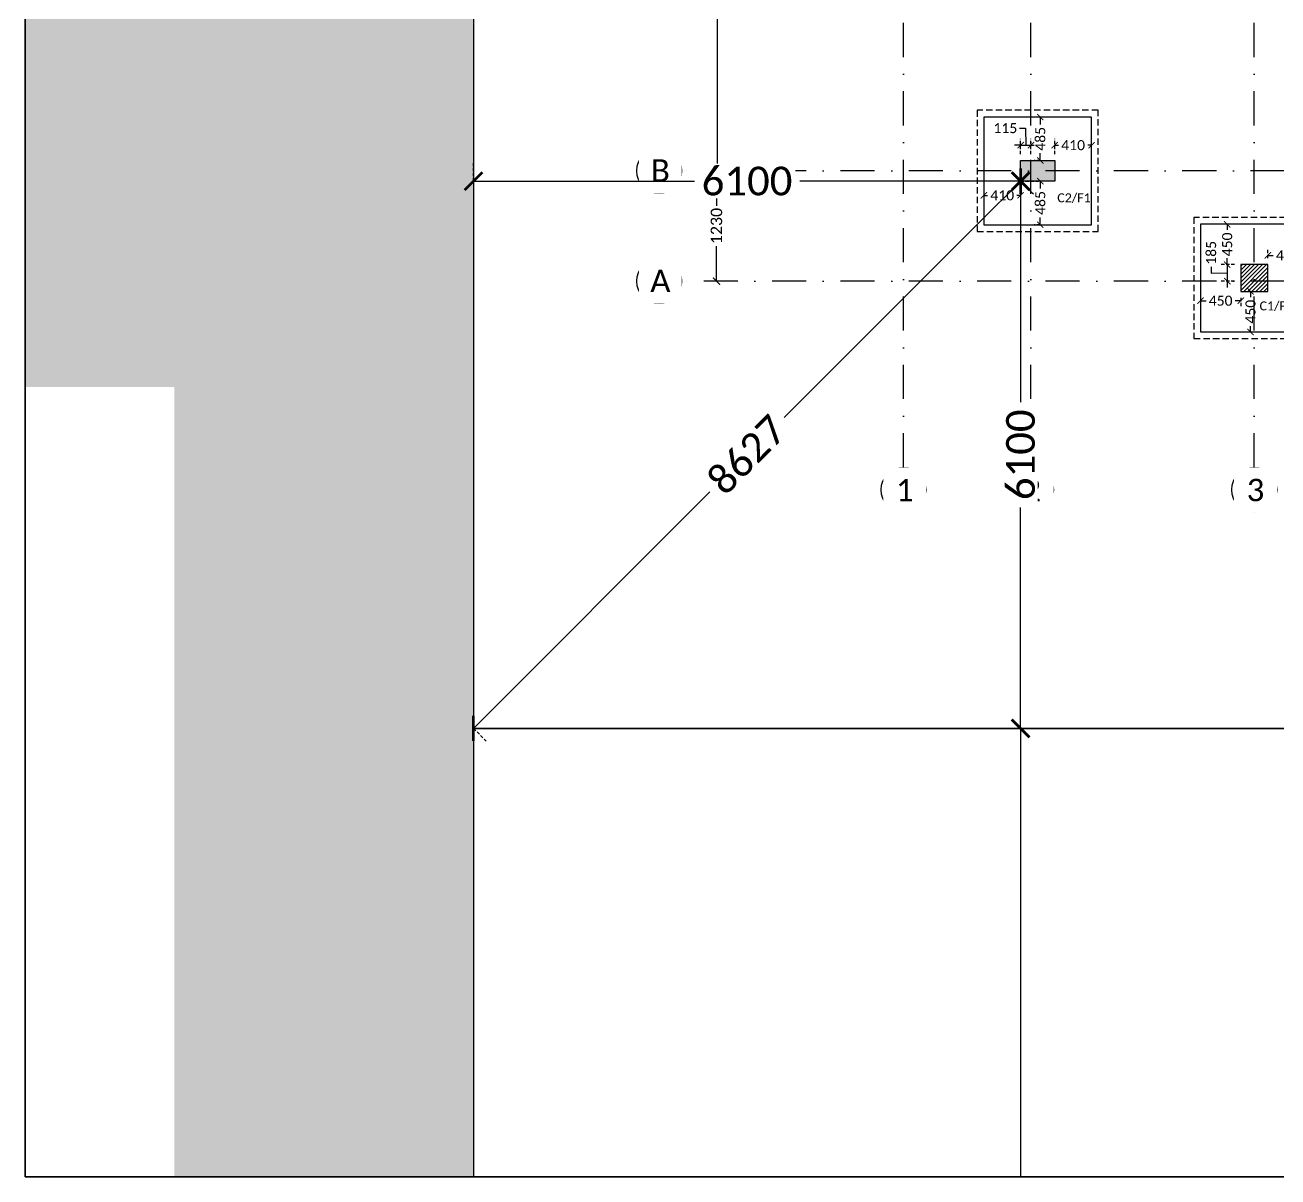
# Model space of a CAD drawing. Header units: millimetres. Extents: x -176651 to 954389, y -469666 to 486614.
# Drawn here: x 777162 to 791131, y 255015 to 267855 of the extents above; entities that cross this region are included whole.
import ezdxf
from ezdxf.xclip import XClip

# ---------------------------------------------------------------- set-up
doc = ezdxf.new("R2010")
doc.units = ezdxf.units.MM
doc.header["$LTSCALE"] = 150
doc.header["$XCLIPFRAME"] = 2
for name, pattern in [('3BHK-W(SB)$0$HIDDEN', [0.375, 0.25, -0.125]), ('DASHDOTX2', [50.8, 25.4, -12.7, 0, -12.7]), ('HIDDEN2', [4.7625, 3.175, -1.5875])]:
    doc.linetypes.add(name, pattern=pattern)
for name, color, linetype in [('ad-Column', 3, 'Continuous'), ('ad-Column Hatch', 125, 'Continuous'), ('ad-Footing line', 2, 'Continuous'), ('ad-Grid', 8, 'DASHDOTX2'), ('ad-Parking', 2, 'Continuous'), ('ad-PCC line', 8, 'HIDDEN2'), ('ad-RCC', 3, 'Continuous'), ('ad-RCC Hatch', 125, 'Continuous'), ('ad-Road', 2, 'Continuous'), ('ad-Road Hatch', 8, 'Continuous'), ('ad-Text', 7, 'Continuous'), ('ad-Text main', 7, 'Continuous')]:
    doc.layers.add(name, color=color, linetype=linetype)
for name, color, linetype, true_color in [('ad-Dimension', 5, 'Continuous', 0x0000ff), ('ad-Foundation text', 6, 'Continuous', 0xff00ff), ('ad-Internal Dimensions', 5, 'Continuous', 0x0000ff), ('ad-Plot Boundary', 6, 'Continuous', 0xff00ff)]:
    doc.layers.add(name, color=color, linetype=linetype, true_color=true_color)
doc.styles.add('MtX_Century_Gothic', font='GOTHIC.TTF')
doc.styles.get("Standard").update_dxf_attribs({"font": 'calibril.ttf'})
doc.dimstyles.new('A-75-DIM-INT (Framing)', dxfattribs={"dimscale": 100, "dimtxt": 1.6, "dimasz": 1, "dimexe": 1, "dimexo": 1, "dimgap": 0.5, "dimtad": 0, "dimdec": 0, "dimdsep": 46, "dimtxsty": 'Standard', "dimblk": 'ARCHTICK', "dimcen": 0.025, "dimclrd": 5, "dimclre": 5, "dimclrt": 256, "dimazin": 2, "dimtfac": 1, "dimtdec": 0, "dimtmove": 1, "dimatfit": 0, "dimldrblk": 'ARCHTICK', "dimfxl": 1, "dimfxlon": 1, "dimtfill": 1, "dimtolj": 1, "dimtzin": 0, "dimarcsym": 0})

# ---------------------------------------------------------------- blocks, each defined once
blk = doc.blocks.new('_ArchTick')
at = {"color": 0, "linetype": 'ByBlock', "const_width": 0.15}
blk.add_lwpolyline([(-0.5, -0.5), (0.5, 0.5)], dxfattribs=at)
blk = doc.blocks.new('*D161')
at = {"layer": 'ad-Internal Dimensions', "lineweight": -2}
for p, q in [((-12134, -13029), (-12064, -13029)), ((-12064, -13029), (-12063, -13219)), ((-12120, -13219), (-12190, -13219)), ((-12120, -13219), (-12005, -13219)), ((-12005, -13219), (-11935, -13219))]:
    blk.add_line(p, q, dxfattribs=at)
at = {"layer": 'ad-Internal Dimensions', "linetype": '3BHK-W(SB)$0$HIDDEN', "lineweight": -2}
for p, q in [((-12120, -13320), (-12120, -13149)), ((-12005, -13320), (-12005, -13149))]:
    blk.add_line(p, q, dxfattribs=at)
at = {"layer": 'Defpoints', "color": 0}
for p in [(-12005, -13219), (-12120, -13390), (-12005, -13390)]:
    blk.add_point(p, dxfattribs=at)
at = {"layer": 'ad-Internal Dimensions', "lineweight": -2, "xscale": 70, "yscale": 70, "zscale": 70}
blk.add_blockref('_ArchTick', (-12120, -13219), dxfattribs=at)
at = {"layer": 'ad-Internal Dimensions', "lineweight": -2, "xscale": 70, "yscale": 70, "zscale": 70, "rotation": 180}
blk.add_blockref('_ArchTick', (-12005, -13219), dxfattribs=at)
at = {"layer": 'ad-Internal Dimensions', "insert": (-12290, -13029), "char_height": 112, "attachment_point": 5, "bg_fill": 3, "box_fill_scale": 1.1, "bg_fill_color": 257, "bg_fill_transparency": 0}
blk.add_mtext('\\A1;115', dxfattribs=at)
blk = doc.blocks.new('*D162')
at = {"layer": 'ad-Internal Dimensions', "linetype": '3BHK-W(SB)$0$HIDDEN', "lineweight": -2}
for p, q in [((-11901, -13620), (-11971, -13620)), ((-11901, -14105), (-11971, -14105))]:
    blk.add_line(p, q, dxfattribs=at)
at = {"layer": 'ad-Internal Dimensions', "lineweight": -2}
for p, q in [((-11901, -13620), (-11901, -13702)), ((-11901, -14105), (-11901, -14024))]:
    blk.add_line(p, q, dxfattribs=at)
at = {"layer": 'Defpoints', "color": 0}
for p in [(-11840, -13620), (-11901, -14105), (-11840, -14105)]:
    blk.add_point(p, dxfattribs=at)
at = {"layer": 'ad-Internal Dimensions', "lineweight": -2, "xscale": 70, "yscale": 70, "zscale": 70}
for p, rotation in [((-11901, -13620), 90), ((-11901, -14105), 270)]:
    blk.add_blockref('_ArchTick', p, dxfattribs=dict(at, rotation=rotation))
at = {"layer": 'ad-Internal Dimensions', "insert": (-11901, -13863), "char_height": 112, "attachment_point": 5, "rotation": 90, "bg_fill": 3, "box_fill_scale": 1.1, "bg_fill_color": 257, "bg_fill_transparency": 0}
blk.add_mtext('\\A1;485', dxfattribs=at)
blk = doc.blocks.new('*D163')
at = {"layer": 'ad-Internal Dimensions', "linetype": '3BHK-W(SB)$0$HIDDEN', "lineweight": -2}
for p, q in [((-11901, -12905), (-11971, -12905)), ((-11901, -13390), (-11971, -13390))]:
    blk.add_line(p, q, dxfattribs=at)
at = {"layer": 'ad-Internal Dimensions', "lineweight": -2}
for p, q in [((-11901, -12905), (-11901, -12987)), ((-11901, -13390), (-11901, -13309))]:
    blk.add_line(p, q, dxfattribs=at)
at = {"layer": 'Defpoints', "color": 0}
for p in [(-11901, -12905), (-11840, -12905), (-11840, -13390)]:
    blk.add_point(p, dxfattribs=at)
at = {"layer": 'ad-Internal Dimensions', "lineweight": -2, "xscale": 70, "yscale": 70, "zscale": 70}
for p, rotation in [((-11901, -12905), 90), ((-11901, -13390), 270)]:
    blk.add_blockref('_ArchTick', p, dxfattribs=dict(at, rotation=rotation))
at = {"layer": 'ad-Internal Dimensions', "insert": (-11901, -13148), "char_height": 112, "attachment_point": 5, "rotation": 90, "bg_fill": 3, "box_fill_scale": 1.1, "bg_fill_color": 257, "bg_fill_transparency": 0}
blk.add_mtext('\\A1;485', dxfattribs=at)
blk = doc.blocks.new('*D164')
at = {"layer": 'ad-Internal Dimensions', "linetype": '3BHK-W(SB)$0$HIDDEN', "lineweight": -2}
for p, q in [((-12530, -13690), (-12530, -13848)), ((-12120, -13690), (-12120, -13848))]:
    blk.add_line(p, q, dxfattribs=at)
at = {"layer": 'ad-Internal Dimensions', "lineweight": -2}
for p, q in [((-12530, -13778), (-12488, -13778)), ((-12120, -13778), (-12162, -13778))]:
    blk.add_line(p, q, dxfattribs=at)
at = {"layer": 'Defpoints', "color": 0}
for p in [(-12530, -13620), (-12120, -13620)]:
    blk.add_point(p, dxfattribs=at)
at = {"layer": 'ad-Internal Dimensions', "lineweight": -2, "xscale": 70, "yscale": 70, "zscale": 70, "rotation": 180}
blk.add_blockref('_ArchTick', (-12530, -13778), dxfattribs=at)
at = {"layer": 'ad-Internal Dimensions', "lineweight": -2, "xscale": 70, "yscale": 70, "zscale": 70}
blk.add_blockref('_ArchTick', (-12120, -13778), dxfattribs=at)
at = {"layer": 'ad-Internal Dimensions', "insert": (-12325, -13778), "char_height": 112, "attachment_point": 5, "bg_fill": 3, "box_fill_scale": 1.1, "bg_fill_color": 257, "bg_fill_transparency": 0}
blk.add_mtext('\\A1;410', dxfattribs=at)
at = {"layer": 'Defpoints', "color": 0}
blk.add_point((-12530, -13778), dxfattribs=at)
blk = doc.blocks.new('*D165')
at = {"layer": 'ad-Internal Dimensions', "linetype": '3BHK-W(SB)$0$HIDDEN', "lineweight": -2}
for p, q in [((-11740, -13320), (-11740, -13149)), ((-11330, -13320), (-11330, -13149))]:
    blk.add_line(p, q, dxfattribs=at)
at = {"layer": 'ad-Internal Dimensions', "lineweight": -2}
for p, q in [((-11740, -13219), (-11698, -13219)), ((-11330, -13219), (-11372, -13219))]:
    blk.add_line(p, q, dxfattribs=at)
at = {"layer": 'Defpoints', "color": 0}
for p in [(-11740, -13390), (-11330, -13390)]:
    blk.add_point(p, dxfattribs=at)
at = {"layer": 'ad-Internal Dimensions', "lineweight": -2, "xscale": 70, "yscale": 70, "zscale": 70, "rotation": 180}
blk.add_blockref('_ArchTick', (-11740, -13219), dxfattribs=at)
at = {"layer": 'ad-Internal Dimensions', "lineweight": -2, "xscale": 70, "yscale": 70, "zscale": 70}
blk.add_blockref('_ArchTick', (-11330, -13219), dxfattribs=at)
at = {"layer": 'ad-Internal Dimensions', "insert": (-11535, -13219), "char_height": 112, "attachment_point": 5, "bg_fill": 3, "box_fill_scale": 1.1, "bg_fill_color": 257, "bg_fill_transparency": 0}
blk.add_mtext('\\A1;410', dxfattribs=at)
at = {"layer": 'Defpoints', "color": 0}
blk.add_point((-11740, -13219), dxfattribs=at)
blk = doc.blocks.new('*D181')
at = {"layer": 'ad-Internal Dimensions', "lineweight": -2}
for p, q in [((-9817, -14550), (-9817, -14480)), ((-9996, -14574), (-9996, -14644)), ((-9996, -14644), (-9817, -14642)), ((-9817, -14550), (-9817, -14735)), ((-9817, -14735), (-9817, -14805))]:
    blk.add_line(p, q, dxfattribs=at)
at = {"layer": 'ad-Internal Dimensions', "linetype": '3BHK-W(SB)$0$HIDDEN', "lineweight": -2}
for p, q in [((-9735, -14550), (-9887, -14550)), ((-9735, -14735), (-9887, -14735))]:
    blk.add_line(p, q, dxfattribs=at)
at = {"layer": 'Defpoints', "color": 0}
for p in [(-9665, -14550), (-9817, -14735), (-9665, -14735)]:
    blk.add_point(p, dxfattribs=at)
at = {"layer": 'ad-Internal Dimensions', "lineweight": -2, "xscale": 70, "yscale": 70, "zscale": 70}
for p, rotation in [((-9817, -14550), 270), ((-9817, -14735), 90)]:
    blk.add_blockref('_ArchTick', p, dxfattribs=dict(at, rotation=rotation))
at = {"layer": 'ad-Internal Dimensions', "insert": (-9996, -14419), "char_height": 112, "attachment_point": 5, "rotation": 90, "bg_fill": 3, "box_fill_scale": 1.1, "bg_fill_color": 257, "bg_fill_transparency": 0}
blk.add_mtext('\\A1;185', dxfattribs=at)
blk = doc.blocks.new('*D182')
at = {"layer": 'ad-Internal Dimensions', "linetype": '3BHK-W(SB)$0$HIDDEN', "lineweight": -2}
for p, q in [((-9725, -14100), (-9887, -14100)), ((-9735, -14550), (-9887, -14550))]:
    blk.add_line(p, q, dxfattribs=at)
at = {"layer": 'ad-Internal Dimensions', "lineweight": -2}
for p, q in [((-9817, -14100), (-9817, -14162)), ((-9817, -14550), (-9817, -14488))]:
    blk.add_line(p, q, dxfattribs=at)
at = {"layer": 'Defpoints', "color": 0}
for p in [(-9817, -14100), (-9655, -14100), (-9665, -14550)]:
    blk.add_point(p, dxfattribs=at)
at = {"layer": 'ad-Internal Dimensions', "lineweight": -2, "xscale": 70, "yscale": 70, "zscale": 70}
for p, rotation in [((-9817, -14100), 90), ((-9817, -14550), 270)]:
    blk.add_blockref('_ArchTick', p, dxfattribs=dict(at, rotation=rotation))
at = {"layer": 'ad-Internal Dimensions', "insert": (-9817, -14325), "char_height": 112, "attachment_point": 5, "rotation": 90, "bg_fill": 3, "box_fill_scale": 1.1, "bg_fill_color": 257, "bg_fill_transparency": 0}
blk.add_mtext('\\A1;450', dxfattribs=at)
blk = doc.blocks.new('*D183')
at = {"layer": 'ad-Internal Dimensions', "linetype": '3BHK-W(SB)$0$HIDDEN', "lineweight": -2}
for p, q in [((-9585, -14850), (-9487, -14850)), ((-9585, -15300), (-9487, -15300))]:
    blk.add_line(p, q, dxfattribs=at)
at = {"layer": 'ad-Internal Dimensions', "lineweight": -2}
for p, q in [((-9557, -14850), (-9557, -14912)), ((-9557, -15300), (-9557, -15238))]:
    blk.add_line(p, q, dxfattribs=at)
at = {"layer": 'Defpoints', "color": 0}
for p in [(-9655, -14850), (-9655, -15300), (-9557, -15300)]:
    blk.add_point(p, dxfattribs=at)
at = {"layer": 'ad-Internal Dimensions', "lineweight": -2, "xscale": 70, "yscale": 70, "zscale": 70}
for p, rotation in [((-9557, -14850), 90), ((-9557, -15300), 270)]:
    blk.add_blockref('_ArchTick', p, dxfattribs=dict(at, rotation=rotation))
at = {"layer": 'ad-Internal Dimensions', "insert": (-9557, -15075), "char_height": 112, "attachment_point": 5, "rotation": 90, "bg_fill": 3, "box_fill_scale": 1.1, "bg_fill_color": 257, "bg_fill_transparency": 0}
blk.add_mtext('\\A1;450', dxfattribs=at)
blk = doc.blocks.new('*D184')
at = {"layer": 'ad-Internal Dimensions', "linetype": '3BHK-W(SB)$0$HIDDEN', "lineweight": -2}
for p, q in [((-9365, -14480), (-9365, -14377)), ((-8915, -14480), (-8915, -14377))]:
    blk.add_line(p, q, dxfattribs=at)
at = {"layer": 'ad-Internal Dimensions', "lineweight": -2}
for p, q in [((-9365, -14447), (-9303, -14447)), ((-8915, -14447), (-8977, -14447))]:
    blk.add_line(p, q, dxfattribs=at)
at = {"layer": 'Defpoints', "color": 0}
for p in [(-8915, -14447), (-9365, -14550), (-8915, -14550)]:
    blk.add_point(p, dxfattribs=at)
at = {"layer": 'ad-Internal Dimensions', "lineweight": -2, "xscale": 70, "yscale": 70, "zscale": 70, "rotation": 180}
blk.add_blockref('_ArchTick', (-9365, -14447), dxfattribs=at)
at = {"layer": 'ad-Internal Dimensions', "lineweight": -2, "xscale": 70, "yscale": 70, "zscale": 70}
blk.add_blockref('_ArchTick', (-8915, -14447), dxfattribs=at)
at = {"layer": 'ad-Internal Dimensions', "insert": (-9140, -14447), "char_height": 112, "attachment_point": 5, "bg_fill": 3, "box_fill_scale": 1.1, "bg_fill_color": 257, "bg_fill_transparency": 0}
blk.add_mtext('\\A1;450', dxfattribs=at)
blk = doc.blocks.new('*D185')
at = {"layer": 'ad-Internal Dimensions', "linetype": '3BHK-W(SB)$0$HIDDEN', "lineweight": -2}
for p, q in [((-10115, -14920), (-10115, -15023)), ((-9665, -14920), (-9665, -15023))]:
    blk.add_line(p, q, dxfattribs=at)
at = {"layer": 'ad-Internal Dimensions', "lineweight": -2}
for p, q in [((-10115, -14953), (-10053, -14953)), ((-9665, -14953), (-9727, -14953))]:
    blk.add_line(p, q, dxfattribs=at)
at = {"layer": 'Defpoints', "color": 0}
for p in [(-10115, -14850), (-9665, -14850), (-10115, -14953)]:
    blk.add_point(p, dxfattribs=at)
at = {"layer": 'ad-Internal Dimensions', "lineweight": -2, "xscale": 70, "yscale": 70, "zscale": 70, "rotation": 180}
blk.add_blockref('_ArchTick', (-10115, -14953), dxfattribs=at)
at = {"layer": 'ad-Internal Dimensions', "lineweight": -2, "xscale": 70, "yscale": 70, "zscale": 70}
blk.add_blockref('_ArchTick', (-9665, -14953), dxfattribs=at)
at = {"layer": 'ad-Internal Dimensions', "insert": (-9890, -14953), "char_height": 112, "attachment_point": 5, "bg_fill": 3, "box_fill_scale": 1.1, "bg_fill_color": 257, "bg_fill_transparency": 0}
blk.add_mtext('\\A1;450', dxfattribs=at)
blk = doc.blocks.new('A$C4fb60e89')
at = {"layer": 'ad-Road Hatch', "ltscale": 5, "transparency": 33554687}
h = blk.add_hatch(dxfattribs=at)
h.set_pattern_fill('AR-HBONE', color=256, scale=15)
h.set_pattern_definition([(45, (-193247.7, -428758.8), (0, 2155.2615), [4572, -1524]), (135, (-192170.1, -427681.1), (2e-13, 2155.2615), [4572, -1524])])
h.paths.add_polyline_path([(175594, -250241), (169178, -249341), (167473, -249057), (167473, -138694), (101313, -138694), (101313, -199954), (101308, -237995), (101040, -268291), (101008, -280968), (101066, -293684), (101243, -311127), (100910, -319344), (100949, -333937), (100669, -366960), (100727, -390983), (100669, -404586), (100538, -420418), (100467, -428759), (92426, -427265), (92163, -427209), (92163, -321454), (24803, -321454), (24803, -412961), (15653, -411029), (15654, -321452), (-19535, -321452), (-34427, -319477), (-65207, -315395), (-171770, -301268), (-185854, -298333), (-193248, -296832), (-193244, -292908), (-191914, -285219), (-191839, -284679), (-183397, -286393), (-169723, -289243), (-53141, -304698), (-18730, -309262), (15653, -309262), (15653, 703), (24803, 1115), (24803, -129544), (92163, -129544), (92163, 15133), (101313, 17713), (101313, -129544), (167473, -129544), (167473, 35552), (175738, 37855), (175849, 28595), (175836, 25947), (175777, 14040), (175855, 2316), (175660, -18036), (175731, -34039), (175718, -46839), (175673, -63402), (175816, -82072), (175542, -106356), (175490, -124641), (175575, -145019), (175731, -168892), (175797, -181269), (175797, -192667), (175744, -208200), (175829, -223277), (175888, -234871)])
h.paths.add_polyline_path([(24803, -309264), (92163, -309264), (92163, -138694), (24803, -138694)], flags=16)
at = {"layer": 'ad-Road', "ltscale": 5}
blk.add_lwpolyline([(24803, -309264), (92163, -309264), (92163, -138694), (24803, -138694)], close=True, dxfattribs=at)
at = {"layer": 'ad-Text', "linetype": 'Continuous', "insert": (20228, -194004), "char_height": 1250, "width": 56881.51, "attachment_point": 5, "rotation": 90, "style": 'MtX_Century_Gothic', "bg_fill": 3, "box_fill_scale": 1.5, "bg_fill_color": 257, "bg_fill_transparency": 0}
blk.add_mtext("\\pxqd;30' WIDE ROAD", dxfattribs=at)
blk = doc.blocks.new('zw$E7CA')
at = {"layer": 'ad-Plot Boundary'}
blk.add_lwpolyline([(0, 0), (33680, 0), (33680, 30050), (0, 30050)], close=True, dxfattribs=at)
blk = doc.blocks.new('zw$A88E')
at = {"layer": 'ad-Plot Boundary', "ltscale": 5}
for p in [(-150934, -206599), (-150934, -236649)]:
    blk.add_blockref('zw$E7CA', p, dxfattribs=at)
blk = doc.blocks.new('zw$944D')
at = {"layer": 'ad-Parking', "ltscale": 5}
blk.add_lwpolyline([(0, 0), (6100, 0), (6100, 6100), (0, 6100)], close=True, dxfattribs=at)
blk = doc.blocks.new('zw$2786')
at = {"layer": 'ad-Parking', "ltscale": 5}
blk.add_blockref('zw$944D', (36699, -94087), dxfattribs=at)
blk = doc.blocks.new("Plot's Boundary")
at = {"layer": 'ad-Road', "ltscale": 5}
blk.add_blockref('A$C4fb60e89', (191839, 428759), dxfattribs=at)
at = {"layer": 'ad-Parking', "ltscale": 5}
blk.add_blockref('zw$2786', (179944, 348002), dxfattribs=at)
at = {"layer": 'ad-Plot Boundary', "ltscale": 5}
blk.add_blockref('zw$A88E', (367577, 466614), dxfattribs=at)
blk = doc.blocks.new('*D341')
at = {"layer": 'ad-Dimension', "lineweight": -2}
for p, q in [((-3032, 4630), (-3460, 4630)), ((-3380, 4630), (-3380, 2607)), ((-3380, 115), (-3380, 2138)), ((-3132, 115), (-3460, 115))]:
    blk.add_line(p, q, dxfattribs=at)
at = {"layer": 'Defpoints', "color": 0}
for p in [(-2952, 4630), (-3380, 115), (-3052, 115)]:
    blk.add_point(p, dxfattribs=at)
at = {"layer": 'ad-Dimension', "lineweight": -2, "xscale": 80, "yscale": 80, "zscale": 80}
for p, rotation in [((-3380, 4630), 90), ((-3380, 115), 270)]:
    blk.add_blockref('_ArchTick', p, dxfattribs=dict(at, rotation=rotation))
at = {"layer": 'ad-Dimension', "insert": (-3380, 2372), "char_height": 128, "attachment_point": 5, "rotation": 90, "bg_fill": 3, "box_fill_scale": 1.1, "bg_fill_color": 257, "bg_fill_transparency": 0}
blk.add_mtext('\\A1;4515', dxfattribs=at)
blk = doc.blocks.new('*D342')
at = {"layer": 'ad-Dimension', "lineweight": -2}
for p, q in [((-3121, 115), (-3471, 115)), ((-3391, 115), (-3391, -275)), ((-3391, -1115), (-3391, -725)), ((-3210, -1115), (-3471, -1115))]:
    blk.add_line(p, q, dxfattribs=at)
at = {"layer": 'Defpoints', "color": 0}
for p in [(-3041, 115), (-3391, -1115), (-3130, -1115)]:
    blk.add_point(p, dxfattribs=at)
at = {"layer": 'ad-Dimension', "lineweight": -2, "xscale": 80, "yscale": 80, "zscale": 80}
for p, rotation in [((-3391, 115), 90), ((-3391, -1115), 270)]:
    blk.add_blockref('_ArchTick', p, dxfattribs=dict(at, rotation=rotation))
at = {"layer": 'ad-Dimension', "insert": (-3391, -500), "char_height": 128, "attachment_point": 5, "rotation": 90, "bg_fill": 3, "box_fill_scale": 1.1, "bg_fill_color": 257, "bg_fill_transparency": 0}
blk.add_mtext('\\A1;1230', dxfattribs=at)
blk = doc.blocks.new('zw$6AA0')
at = {"layer": 'ad-Column Hatch', "transparency": 33554687}
h = blk.add_hatch(color=256, dxfattribs=at)
h.dxf.hatch_style = 1
h.paths.add_polyline_path([(0, -230), (380, -230), (380, 0), (0, 0)])
at = {"layer": 'ad-Column'}
blk.add_lwpolyline([(0, -230), (380, -230), (380, 0), (0, 0)], close=True, dxfattribs=at)
blk = doc.blocks.new('A$C42b14ea2')
at = {"layer": 'ad-RCC Hatch', "transparency": 33554687}
h = blk.add_hatch(dxfattribs=at)
h.set_pattern_fill('ANSI31', color=256, scale=10)
h.set_pattern_definition([(45, (13250, 8645), (-22.45064, 22.45064), [])])
h.paths.add_polyline_path([(0, 0), (300, 0), (300, 300), (0, 300)])
at = {"layer": 'ad-RCC'}
blk.add_lwpolyline([(0, 0), (300, 0), (300, 300), (0, 300)], close=True, dxfattribs=at)
blk = doc.blocks.new('1625W_Columns')
at = {"layer": 'ad-Column', "xscale": -1, "rotation": 179.9999999999999}
blk.add_blockref('zw$6AA0', (0, 0), dxfattribs=at)
at = {"layer": 'ad-RCC'}
blk.add_blockref('A$C42b14ea2', (2455, -1230), dxfattribs=at)
blk = doc.blocks.new('A$C26f4352e')
at = {"layer": 'ad-Foundation text', "char_height": 100, "width": 349.31, "attachment_point": 5}
for s, insert in [('\\pxt5;C2/F1', (-11525, -13809)), ('\\pxt5;C1/F1', (-9270, -15014))]:
    blk.add_mtext(s, dxfattribs=dict(at, insert=insert))
blk = doc.blocks.new('A$Cf8271b05')
at = {"layer": 'ad-Footing line'}
for points in [[(-410, -13875), (790, -13875), (790, -12675), (-410, -12675)], [(2005, -15070), (3205, -15070), (3205, -13870), (2005, -13870)]]:
    blk.add_lwpolyline(points, close=True, dxfattribs=at)
at = {"layer": 'ad-PCC line', "ltscale": 0.15}
for points in [[(-485, -13950), (865, -13950), (865, -12600), (-485, -12600)], [(1930, -15145), (3280, -15145), (3280, -13795), (1930, -13795)]]:
    blk.add_lwpolyline(points, close=True, dxfattribs=at)
blk = doc.blocks.new('*D22')
at = {"layer": 'ad-Dimension', "linetype": '3BHK-W(SB)$0$HIDDEN', "lineweight": -2, "transparency": 16777216}
for p, q in [((222742, 266115), (222942, 266115)), ((220742, 260015), (222942, 260015))]:
    blk.add_line(p, q, dxfattribs=at)
at = {"layer": 'ad-Dimension', "lineweight": -2, "transparency": 16777216}
for p, q in [((222742, 266115), (222742, 263652)), ((222742, 260015), (222742, 262478))]:
    blk.add_line(p, q, dxfattribs=at)
at = {"layer": 'Defpoints', "color": 0, "transparency": 16777216}
for p in [(222742, 266115), (222742, 266115), (216642, 260015)]:
    blk.add_point(p, dxfattribs=at)
at = {"layer": 'ad-Dimension', "lineweight": -2, "transparency": 16777216, "xscale": 200, "yscale": 200, "zscale": 200}
for p, rotation in [((222742, 266115), 90), ((222742, 260015), 270)]:
    blk.add_blockref('_ArchTick', p, dxfattribs=dict(at, rotation=rotation))
at = {"layer": 'ad-Dimension', "transparency": 16777216, "insert": (222742, 263065), "char_height": 320, "attachment_point": 5, "rotation": 90, "bg_fill": 3, "box_fill_scale": 1.1, "bg_fill_color": 256, "bg_fill_true_color": 13158600, "bg_fill_transparency": 0}
blk.add_mtext('\\A1;6100', dxfattribs=at)
blk = doc.blocks.new('*D23')
at = {"layer": 'ad-Dimension', "linetype": '3BHK-W(SB)$0$HIDDEN', "lineweight": -2, "transparency": 16777216}
for p, q in [((216642, 266115), (216642, 266315)), ((222742, 266115), (222742, 266315))]:
    blk.add_line(p, q, dxfattribs=at)
at = {"layer": 'ad-Dimension', "lineweight": -2, "transparency": 16777216}
for p, q in [((216642, 266115), (219106, 266115)), ((222742, 266115), (220279, 266115))]:
    blk.add_line(p, q, dxfattribs=at)
at = {"layer": 'Defpoints', "color": 0, "transparency": 16777216}
for p in [(216642, 266115), (216642, 266115), (222742, 266115)]:
    blk.add_point(p, dxfattribs=at)
at = {"layer": 'ad-Dimension', "lineweight": -2, "transparency": 16777216, "xscale": 200, "yscale": 200, "zscale": 200, "rotation": 180}
blk.add_blockref('_ArchTick', (216642, 266115), dxfattribs=at)
at = {"layer": 'ad-Dimension', "lineweight": -2, "transparency": 16777216, "xscale": 200, "yscale": 200, "zscale": 200}
blk.add_blockref('_ArchTick', (222742, 266115), dxfattribs=at)
at = {"layer": 'ad-Dimension', "transparency": 16777216, "insert": (219692, 266115), "char_height": 320, "attachment_point": 5, "bg_fill": 3, "box_fill_scale": 1.1, "bg_fill_color": 256, "bg_fill_true_color": 13158600, "bg_fill_transparency": 0}
blk.add_mtext('\\A1;6100', dxfattribs=at)
blk = doc.blocks.new('*D18')
at = {"layer": 'ad-Dimension', "lineweight": -2, "transparency": 16777216}
for p, q in [((222742, 266115), (220107, 263480)), ((216642, 260015), (219277, 262650))]:
    blk.add_line(p, q, dxfattribs=at)
at = {"layer": 'ad-Dimension', "linetype": '3BHK-W(SB)$0$HIDDEN', "lineweight": -2, "transparency": 16777216}
for p, q in [((222742, 266115), (222884, 265973)), ((216642, 260015), (216784, 259873))]:
    blk.add_line(p, q, dxfattribs=at)
at = {"layer": 'Defpoints', "color": 0, "transparency": 16777216}
for p in [(222742, 266115), (216642, 260015), (216642, 260015)]:
    blk.add_point(p, dxfattribs=at)
at = {"layer": 'ad-Dimension', "lineweight": -2, "transparency": 16777216, "xscale": 200, "yscale": 200, "zscale": 200}
for p, rotation in [((222742, 266115), 45.00000000000016), ((216642, 260015), 225.0000000000001)]:
    blk.add_blockref('_ArchTick', p, dxfattribs=dict(at, rotation=rotation))
at = {"layer": 'ad-Dimension', "transparency": 16777216, "insert": (219692, 263065), "char_height": 320, "attachment_point": 5, "rotation": 45, "bg_fill": 3, "box_fill_scale": 1.1, "bg_fill_color": 256, "bg_fill_true_color": 13158600, "bg_fill_transparency": 0}
blk.add_mtext('\\A1;8627', dxfattribs=at)
blk = doc.blocks.new('A$C2bbc0394')
at = {"layer": 'ad-Internal Dimensions'}
dim = blk.add_linear_dim(base=(-12005, -13219.3), p1=(-12120, -13390), p2=(-12005, -13390), dimstyle='A-75-DIM-INT (Framing)', override={"dimscale": 70, "dimblk": 'ArchTick', "dimclrd": 256, "dimclre": 256, "dimfxl": 10, "dimtfill": 1, "dimtfillclr": 0}, dxfattribs=at)
dim.commit()
dim.dimension.update_dxf_attribs({"geometry": '*D161', "text_midpoint": (-12169.4, -13028.9), "dimtype": 128})
for base, p1, p2, picture, middle in [((-12530, -13778.1), (-12120, -13620), (-12530, -13620), '*D164', (-12325, -13778.1)), ((-8915, -14446.6), (-9365, -14550), (-8915, -14550), '*D184', (-9140, -14446.6))]:
    dim = blk.add_linear_dim(base=base, p1=p1, p2=p2, dimstyle='A-75-DIM-INT (Framing)', override={"dimscale": 70, "dimblk": 'ArchTick', "dimclrd": 256, "dimclre": 256, "dimfxl": 10, "dimtfill": 1, "dimtfillclr": 0}, dxfattribs=at)
    dim.commit()
    dim.dimension.update_dxf_attribs({"geometry": picture, "text_midpoint": middle})
dim = blk.add_linear_dim(base=(-11901.5, -14105), p1=(-11840.5, -13620), p2=(-11840.5, -14105), angle=90, dimstyle='A-75-DIM-INT (Framing)', override={"dimscale": 70, "dimblk": 'ArchTick', "dimclrd": 256, "dimclre": 256, "dimfxl": 10, "dimtfill": 1, "dimtfillclr": 0}, dxfattribs=at)
dim.commit()
dim.dimension.update_dxf_attribs({"geometry": '*D162', "text_midpoint": (-11901.5, -13862.5)})
dim = blk.add_linear_dim(base=(-9816.5, -14735), p1=(-9665, -14550), p2=(-9665, -14735), angle=270, dimstyle='A-75-DIM-INT (Framing)', override={"dimscale": 70, "dimclrd": 256, "dimclre": 256, "dimfxl": 10}, dxfattribs=at)
dim.commit()
dim.dimension.update_dxf_attribs({"geometry": '*D181', "text_midpoint": (-9996.2, -14539.3), "dimtype": 128})
for base, p1, p2, picture, middle in [((-11901.5, -12905), (-11840.5, -13390), (-11840.5, -12905), '*D163', (-11901.5, -13147.5)), ((-9816.5, -14100), (-9665, -14550), (-9655, -14100), '*D182', (-9816.5, -14325)), ((-9557.4, -15300), (-9655, -14850), (-9655, -15300), '*D183', (-9557.4, -15075))]:
    dim = blk.add_linear_dim(base=base, p1=p1, p2=p2, angle=270, dimstyle='A-75-DIM-INT (Framing)', override={"dimscale": 70, "dimblk": 'ArchTick', "dimclrd": 256, "dimclre": 256, "dimfxl": 10, "dimtfill": 1, "dimtfillclr": 0}, dxfattribs=at)
    dim.commit()
    dim.dimension.update_dxf_attribs({"geometry": picture, "text_midpoint": middle})
for base, p1, p2, picture, middle in [((-11740, -13219.3), (-11330, -13390), (-11740, -13390), '*D165', (-11535, -13219.3)), ((-10115, -14953.4), (-9665, -14850), (-10115, -14850), '*D185', (-9890, -14953.4))]:
    dim = blk.add_linear_dim(base=base, p1=p1, p2=p2, dimstyle='A-75-DIM-INT (Framing)', override={"dimscale": 70, "dimblk": 'ArchTick', "dimclrd": 256, "dimclre": 256, "dimfxl": 10, "dimtfill": 1, "dimtfillclr": 0}, dxfattribs=at)
    dim.commit()
    dim.dimension.update_dxf_attribs({"geometry": picture, "text_midpoint": middle})
blk = doc.blocks.new('1625W_Grid')
at = {"layer": 'ad-Grid', "ltscale": 0.1}
for points in [[(-1305, -3190), (-1305, 15870)], [(115, -3190), (115, 15870)], [(2605, -3190), (2605, 15870)]]:
    blk.add_lwpolyline(points, dxfattribs=at)
at = {"layer": 'ad-Grid', "color": 7, "linetype": 'ByBlock'}
for centre in [(-4030, 115), (-4030, -1115), (-1305, -3440), (115, -3440), (2605, -3440)]:
    blk.add_circle(centre, 250, dxfattribs=at)
at = {"layer": 'ad-Text main', "char_height": 250, "width": 227.385, "attachment_point": 5, "bg_fill": 2}
for s, insert in [('{\\fCalibri|b0|i0|c0|p34;B}', (-4016.5, 119)), ('{\\fCalibri|b0|i0|c0|p34;A}', (-4016.5, -1111)), ('{\\fCalibri|b0|i0|c0|p34;1}', (-1291.5, -3444)), ('{\\fCalibri|b0|i0|c0|p34;2}', (128.5, -3444)), ('{\\fCalibri|b0|i0|c0|p34;3}', (2618.5, -3444))]:
    blk.add_mtext(s, dxfattribs=dict(at, insert=insert))
at = {"layer": 'ad-Grid', "ltscale": 0.1}
for points in [[(15900, 115), (-3780, 115)], [(15900, -1115), (-3780, -1115)]]:
    blk.add_lwpolyline(points, dxfattribs=at)
at = {"layer": 'ad-Dimension'}
dim = blk.add_linear_dim(base=(-3380.2, 115), p1=(-2952, 4630), p2=(-3052.1, 115), angle=90, dimstyle='A-75-DIM-INT (Framing)', override={"dimscale": 80, "dimblk": 'ArchTick', "dimclrd": 256, "dimclre": 256, "dimfxl": 10, "dimtfill": 1, "dimtfillclr": 0}, dxfattribs=at)
dim.commit()
dim.dimension.update_dxf_attribs({"geometry": '*D341', "text_midpoint": (-3380.2, 2372.5)})
dim = blk.add_linear_dim(base=(-3391.3, -1115), p1=(-3041, 115), p2=(-3130.1, -1115), angle=90, dimstyle='A-75-DIM-INT (Framing)', override={"dimscale": 80, "dimclrd": 256, "dimclre": 256, "dimfxl": 10}, dxfattribs=at)
dim.commit()
dim.dimension.update_dxf_attribs({"geometry": '*D342', "text_midpoint": (-3391.3, -500)})
blk = doc.blocks.new('A$C7f605f44')
at = {"layer": 'ad-Dimension'}
dim = blk.add_linear_dim(base=(-12120, -13620), p1=(-18220, -19720), p2=(-12120, -13620), angle=90, dimstyle='A-75-DIM-INT (Framing)', override={"dimscale": 200, "dimclrd": 256, "dimclre": 256, "dimfxl": 10}, dxfattribs=at)
dim.commit()
dim.dimension.update_dxf_attribs({"geometry": '*D22', "text_midpoint": (-12120, -16670), "insert": (-234862.3, -279734.9)})
dim = blk.add_linear_dim(base=(-18220, -13620), p1=(-12120, -13620), p2=(-18220, -13620), dimstyle='A-75-DIM-INT (Framing)', override={"dimscale": 200, "dimclrd": 256, "dimclre": 256, "dimfxl": 10}, dxfattribs=at)
dim.commit()
dim.dimension.update_dxf_attribs({"geometry": '*D23', "text_midpoint": (-15170, -13620), "insert": (-234862.3, -279734.9)})
dim = blk.add_aligned_dim(p1=(-12120, -13620), p2=(-18220, -19720), distance=0, dimstyle='A-75-DIM-INT (Framing)', override={"dimscale": 200, "dimclrd": 256, "dimclre": 256, "dimfxl": 10}, dxfattribs=at)
dim.commit()
dim.dimension.update_dxf_attribs({"geometry": '*D18', "text_midpoint": (-15170, -16670), "insert": (-234862.3, -279734.9)})

msp = doc.modelspace()

# ---------------------------------------------------------------- block references
at = {"layer": 'ad-Internal Dimensions'}
msp.add_blockref('A$C2bbc0394', (800382, 279735), dxfattribs=at)

# ---------------------------------------------------------------- next in the draw order: block references
ref = msp.add_blockref("Plot's Boundary", (565520, 0))
XClip(ref).set_block_clipping_path([(211642.2775057808, 255014.8999686334), (255322.2775057808, 295064.8999686334)])

# ---------------------------------------------------------------- next in the draw order: block references
msp.add_blockref('1625W_Grid', (788262, 266115))

# ---------------------------------------------------------------- next in the draw order: block references
for name, p in [('A$Cf8271b05', (788262, 279505)), ('1625W_Columns', (788262, 266115))]:
    msp.add_blockref(name, p)
at = {"layer": 'ad-Foundation text'}
msp.add_blockref('A$C26f4352e', (800382, 279735), dxfattribs=at)

# ---------------------------------------------------------------- next in the draw order: block references
at = {"layer": 'ad-Dimension'}
msp.add_blockref('A$C7f605f44', (800382, 279735), dxfattribs=at)

# ---------------------------------------------------------------- next in the draw order: linework, layer by layer
msp.add_lwpolyline([(820842, 255015), (777162, 255015), (777162, 295065), (820842, 295065)], close=True)

doc.saveas('drawing.dxf')
